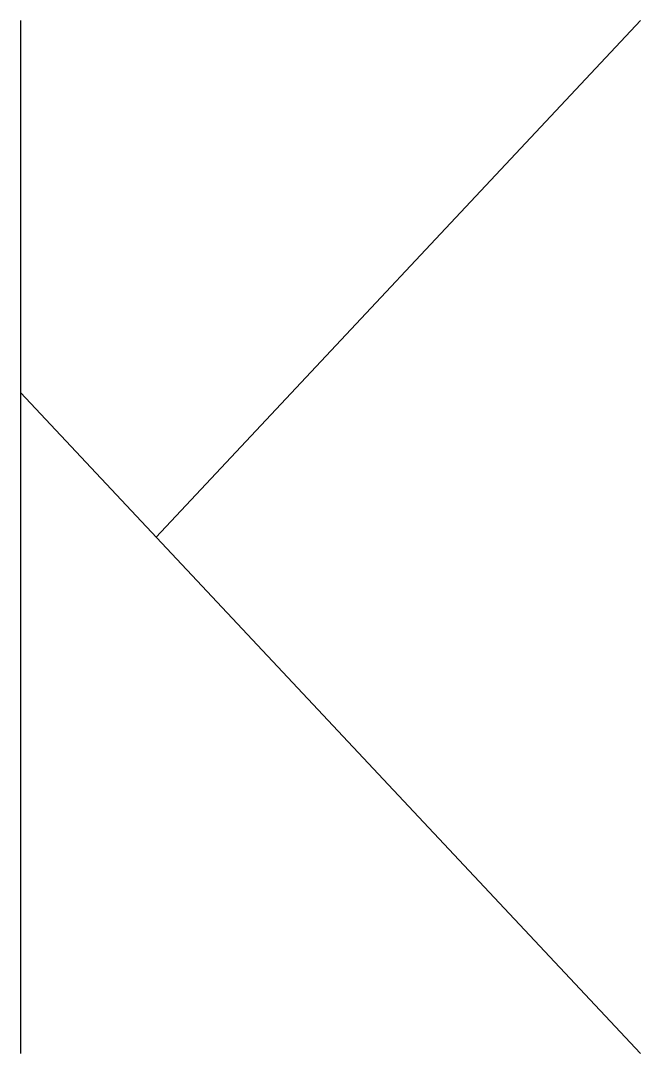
# Model space of a CAD drawing. Extents: x 0 to 300, y 0 to 500.
import ezdxf

# ---------------------------------------------------------------- set-up
doc = ezdxf.new("R2010")
doc.units = 0
doc.layers.get('0').update_dxf_attribs({"linetype": 'CONTINUOUS'})

msp = doc.modelspace()

# ---------------------------------------------------------------- linework, layer by layer
for p, q in [((0, 500), (0, 0)), ((300, 500), (65.625, 250)), ((0, 320), (300, 0))]:
    msp.add_line(p, q)

doc.saveas('drawing.dxf')
